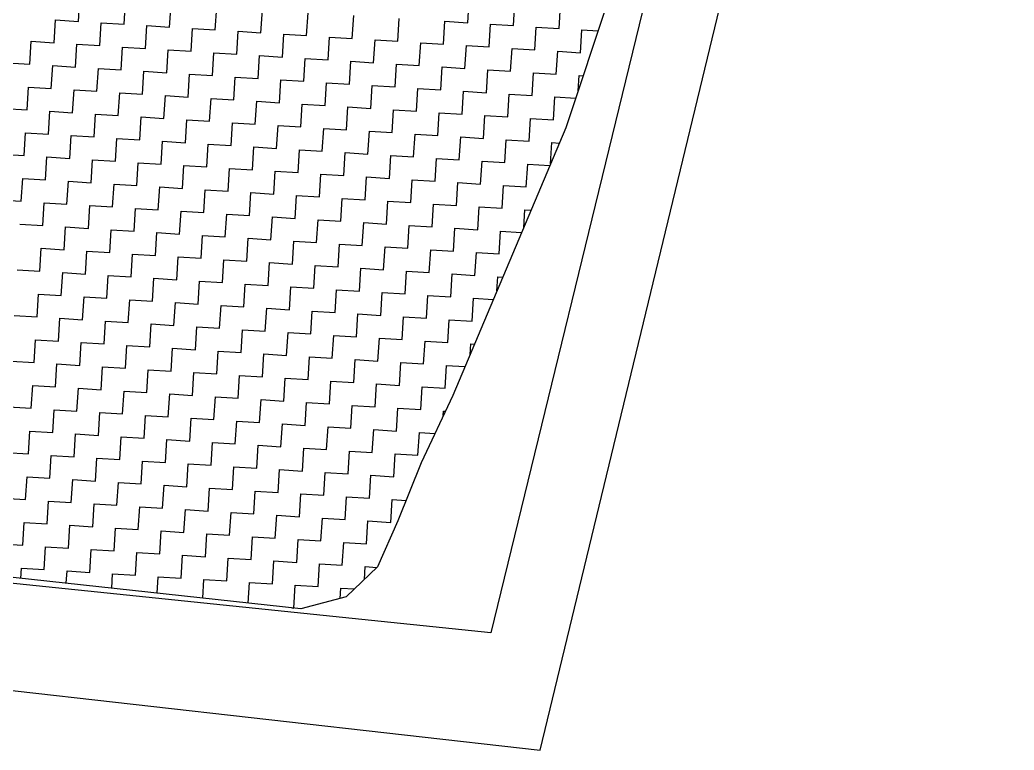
# Model space of a CAD drawing. Header units: metres. Extents: x 278801 to 279668, y 2074665 to 2075564.
# Drawn here: x 279599.3 to 279649.9, y 2075017.2 to 2075054.4 of the extents above; entities that cross this region are included whole.
import ezdxf

# ---------------------------------------------------------------- set-up
doc = ezdxf.new("R2010")
doc.units = ezdxf.units.M
for name, color, linetype in [('POLY_HATCH', 12, 'Continuous'), ('POLY_ROAD', 30, 'Continuous'), ('V_BOUND_LINE', 7, 'Continuous')]:
    doc.layers.add(name, color=color, linetype=linetype)

msp = doc.modelspace()

# ---------------------------------------------------------------- linework, layer by layer
at = {"layer": 'POLY_HATCH'}
for p, q in [((279633.372, 2075067.732), (279627.123, 2075048.884)), ((279627.123, 2075048.884), (279621.358, 2075035.261)), ((279621.358, 2075035.261), (279619.758, 2075031.833)), ((279619.758, 2075031.833), (279618.566, 2075028.884)), ((279613.623, 2075024.406), (279567.806, 2075029.406)), ((279618.566, 2075028.884), (279617.538, 2075026.555)), ((279617.538, 2075026.555), (279615.93, 2075025.018)), ((279615.93, 2075025.018), (279613.623, 2075024.406))]:
    msp.add_line(p, q, dxfattribs=at)
at = {"layer": 'POLY_HATCH', "linetype": 'Continuous'}
for p, q in [((279602.302, 2075054.296), (279602.374, 2075055.458)), ((279604.626, 2075054.151), (279604.698, 2075055.313)), ((279606.949, 2075054.006), (279607.022, 2075055.168)), ((279622.127, 2075054.225), (279622.2, 2075055.387)), ((279624.451, 2075054.08), (279624.524, 2075055.242)), ((279626.775, 2075053.935), (279626.848, 2075055.097)), ((279609.273, 2075053.861), (279609.346, 2075055.023)), ((279611.597, 2075053.716), (279611.67, 2075054.878)), ((279613.921, 2075053.571), (279613.994, 2075054.733)), ((279616.245, 2075053.426), (279616.318, 2075054.588)), ((279601.067, 2075053.206), (279601.14, 2075054.368)), ((279601.14, 2075054.368), (279602.302, 2075054.296)), ((279603.391, 2075053.061), (279603.464, 2075054.223)), ((279603.464, 2075054.223), (279604.626, 2075054.151)), ((279605.715, 2075052.916), (279605.787, 2075054.078)), ((279605.787, 2075054.078), (279606.949, 2075054.006)), ((279618.569, 2075053.281), (279618.642, 2075054.443)), ((279620.893, 2075053.136), (279620.965, 2075054.298)), ((279620.965, 2075054.298), (279622.127, 2075054.225)), ((279623.217, 2075052.991), (279623.289, 2075054.153)), ((279623.289, 2075054.153), (279624.451, 2075054.08)), ((279608.039, 2075052.771), (279608.111, 2075053.933)), ((279608.111, 2075053.933), (279609.273, 2075053.861)), ((279610.363, 2075052.626), (279610.435, 2075053.788)), ((279610.435, 2075053.788), (279611.597, 2075053.716)), ((279612.687, 2075052.481), (279612.759, 2075053.643)), ((279612.759, 2075053.643), (279613.921, 2075053.571)), ((279625.541, 2075052.846), (279625.613, 2075054.008)), ((279625.613, 2075054.008), (279626.775, 2075053.935)), ((279627.865, 2075052.701), (279627.937, 2075053.863)), ((279627.937, 2075053.863), (279628.757, 2075053.812)), ((279599.833, 2075052.117), (279599.905, 2075053.279)), ((279599.905, 2075053.279), (279601.067, 2075053.206)), ((279602.157, 2075051.972), (279602.229, 2075053.134)), ((279602.229, 2075053.134), (279603.391, 2075053.061)), ((279615.011, 2075052.336), (279615.083, 2075053.498)), ((279615.083, 2075053.498), (279616.245, 2075053.426)), ((279617.335, 2075052.191), (279617.407, 2075053.353)), ((279617.407, 2075053.353), (279618.569, 2075053.281)), ((279619.659, 2075052.046), (279619.731, 2075053.208)), ((279619.731, 2075053.208), (279620.893, 2075053.136)), ((279621.982, 2075051.901), (279622.055, 2075053.063)), ((279622.055, 2075053.063), (279623.217, 2075052.991)), ((279604.481, 2075051.827), (279604.553, 2075052.989)), ((279604.553, 2075052.989), (279605.715, 2075052.916)), ((279606.804, 2075051.682), (279606.877, 2075052.844)), ((279606.877, 2075052.844), (279608.039, 2075052.771)), ((279609.128, 2075051.537), (279609.201, 2075052.699)), ((279609.201, 2075052.699), (279610.363, 2075052.626)), ((279611.452, 2075051.392), (279611.525, 2075052.554)), ((279611.525, 2075052.554), (279612.687, 2075052.481)), ((279624.306, 2075051.757), (279624.379, 2075052.918)), ((279624.379, 2075052.918), (279625.541, 2075052.846)), ((279626.63, 2075051.612), (279626.703, 2075052.774)), ((279626.703, 2075052.774), (279627.865, 2075052.701)), ((279598.671, 2075052.189), (279599.833, 2075052.117)), ((279600.922, 2075050.882), (279600.995, 2075052.044)), ((279600.995, 2075052.044), (279602.157, 2075051.972)), ((279613.776, 2075051.247), (279613.849, 2075052.409)), ((279613.849, 2075052.409), (279615.011, 2075052.336)), ((279616.1, 2075051.102), (279616.173, 2075052.264)), ((279616.173, 2075052.264), (279617.335, 2075052.191)), ((279618.424, 2075050.957), (279618.497, 2075052.119)), ((279618.497, 2075052.119), (279619.659, 2075052.046)), ((279603.246, 2075050.737), (279603.319, 2075051.899)), ((279603.319, 2075051.899), (279604.481, 2075051.827)), ((279605.57, 2075050.592), (279605.643, 2075051.754)), ((279605.643, 2075051.754), (279606.804, 2075051.682)), ((279607.894, 2075050.447), (279607.966, 2075051.609)), ((279607.966, 2075051.609), (279609.128, 2075051.537)), ((279620.748, 2075050.812), (279620.821, 2075051.974)), ((279620.821, 2075051.974), (279621.982, 2075051.901)), ((279623.072, 2075050.667), (279623.144, 2075051.829)), ((279623.144, 2075051.829), (279624.306, 2075051.757)), ((279625.396, 2075050.522), (279625.468, 2075051.684)), ((279625.468, 2075051.684), (279626.63, 2075051.612)), ((279627.743, 2075050.754), (279627.792, 2075051.539)), ((279627.792, 2075051.539), (279627.999, 2075051.526)), ((279610.218, 2075050.302), (279610.29, 2075051.464)), ((279610.29, 2075051.464), (279611.452, 2075051.392)), ((279612.542, 2075050.157), (279612.614, 2075051.319)), ((279612.614, 2075051.319), (279613.776, 2075051.247)), ((279614.866, 2075050.012), (279614.938, 2075051.174)), ((279614.938, 2075051.174), (279616.1, 2075051.102)), ((279617.19, 2075049.868), (279617.262, 2075051.029)), ((279617.262, 2075051.029), (279618.424, 2075050.957)), ((279599.688, 2075049.793), (279599.76, 2075050.955)), ((279599.76, 2075050.955), (279600.922, 2075050.882)), ((279602.012, 2075049.648), (279602.084, 2075050.81)), ((279602.084, 2075050.81), (279603.246, 2075050.737)), ((279604.336, 2075049.503), (279604.408, 2075050.665)), ((279604.408, 2075050.665), (279605.57, 2075050.592)), ((279606.66, 2075049.358), (279606.732, 2075050.52)), ((279606.732, 2075050.52), (279607.894, 2075050.447)), ((279619.514, 2075049.723), (279619.586, 2075050.884)), ((279619.586, 2075050.884), (279620.748, 2075050.812)), ((279621.837, 2075049.578), (279621.91, 2075050.74)), ((279621.91, 2075050.74), (279623.072, 2075050.667)), ((279624.161, 2075049.433), (279624.234, 2075050.595)), ((279624.234, 2075050.595), (279625.396, 2075050.522)), ((279608.983, 2075049.213), (279609.056, 2075050.375)), ((279609.056, 2075050.375), (279610.218, 2075050.302)), ((279611.307, 2075049.068), (279611.38, 2075050.23)), ((279611.38, 2075050.23), (279612.542, 2075050.157)), ((279613.631, 2075048.923), (279613.704, 2075050.085)), ((279613.704, 2075050.085), (279614.866, 2075050.012)), ((279626.485, 2075049.288), (279626.558, 2075050.45)), ((279626.558, 2075050.45), (279627.621, 2075050.383)), ((279598.526, 2075049.865), (279599.688, 2075049.793)), ((279600.777, 2075048.558), (279600.85, 2075049.72)), ((279600.85, 2075049.72), (279602.012, 2075049.648)), ((279603.101, 2075048.413), (279603.174, 2075049.575)), ((279603.174, 2075049.575), (279604.336, 2075049.503)), ((279615.955, 2075048.778), (279616.028, 2075049.94)), ((279616.028, 2075049.94), (279617.19, 2075049.868)), ((279618.279, 2075048.633), (279618.352, 2075049.795)), ((279618.352, 2075049.795), (279619.514, 2075049.723)), ((279620.603, 2075048.488), (279620.676, 2075049.65)), ((279620.676, 2075049.65), (279621.837, 2075049.578)), ((279605.425, 2075048.268), (279605.498, 2075049.43)), ((279605.498, 2075049.43), (279606.66, 2075049.358)), ((279607.749, 2075048.123), (279607.821, 2075049.285)), ((279607.821, 2075049.285), (279608.983, 2075049.213)), ((279610.073, 2075047.978), (279610.145, 2075049.14)), ((279610.145, 2075049.14), (279611.307, 2075049.068)), ((279622.927, 2075048.343), (279622.999, 2075049.505)), ((279622.999, 2075049.505), (279624.161, 2075049.433)), ((279625.251, 2075048.198), (279625.323, 2075049.36)), ((279625.323, 2075049.36), (279626.485, 2075049.288)), ((279599.543, 2075047.469), (279599.615, 2075048.631)), ((279599.615, 2075048.631), (279600.777, 2075048.558)), ((279612.397, 2075047.834), (279612.469, 2075048.995)), ((279612.469, 2075048.995), (279613.631, 2075048.923)), ((279614.721, 2075047.689), (279614.793, 2075048.851)), ((279614.793, 2075048.851), (279615.955, 2075048.778)), ((279617.045, 2075047.544), (279617.117, 2075048.706)), ((279617.117, 2075048.706), (279618.279, 2075048.633)), ((279619.369, 2075047.399), (279619.441, 2075048.561)), ((279619.441, 2075048.561), (279620.603, 2075048.488)), ((279601.867, 2075047.324), (279601.939, 2075048.486)), ((279601.939, 2075048.486), (279603.101, 2075048.413)), ((279604.191, 2075047.179), (279604.263, 2075048.341)), ((279604.263, 2075048.341), (279605.425, 2075048.268)), ((279606.515, 2075047.034), (279606.587, 2075048.196)), ((279606.587, 2075048.196), (279607.749, 2075048.123)), ((279608.838, 2075046.889), (279608.911, 2075048.051)), ((279608.911, 2075048.051), (279610.073, 2075047.978)), ((279621.693, 2075047.254), (279621.765, 2075048.416)), ((279621.765, 2075048.416), (279622.927, 2075048.343)), ((279624.016, 2075047.109), (279624.089, 2075048.271)), ((279624.089, 2075048.271), (279625.251, 2075048.198)), ((279626.345, 2075047.046), (279626.413, 2075048.126)), ((279626.413, 2075048.126), (279626.793, 2075048.102)), ((279598.381, 2075047.541), (279599.543, 2075047.469)), ((279611.162, 2075046.744), (279611.235, 2075047.906)), ((279611.235, 2075047.906), (279612.397, 2075047.834)), ((279613.486, 2075046.599), (279613.559, 2075047.761)), ((279613.559, 2075047.761), (279614.721, 2075047.689)), ((279615.81, 2075046.454), (279615.883, 2075047.616)), ((279615.883, 2075047.616), (279617.045, 2075047.544)), ((279600.632, 2075046.234), (279600.705, 2075047.396)), ((279600.705, 2075047.396), (279601.867, 2075047.324)), ((279602.956, 2075046.089), (279603.029, 2075047.251)), ((279603.029, 2075047.251), (279604.191, 2075047.179)), ((279605.28, 2075045.945), (279605.353, 2075047.106)), ((279605.353, 2075047.106), (279606.515, 2075047.034)), ((279618.134, 2075046.309), (279618.207, 2075047.471)), ((279618.207, 2075047.471), (279619.369, 2075047.399)), ((279620.458, 2075046.164), (279620.531, 2075047.326)), ((279620.531, 2075047.326), (279621.693, 2075047.254)), ((279622.782, 2075046.019), (279622.854, 2075047.181)), ((279622.854, 2075047.181), (279624.016, 2075047.109)), ((279625.106, 2075045.874), (279625.178, 2075047.036)), ((279625.178, 2075047.036), (279626.312, 2075046.966)), ((279607.604, 2075045.8), (279607.677, 2075046.961)), ((279607.677, 2075046.961), (279608.838, 2075046.889)), ((279609.928, 2075045.655), (279610, 2075046.817)), ((279610, 2075046.817), (279611.162, 2075046.744)), ((279612.252, 2075045.51), (279612.324, 2075046.672)), ((279612.324, 2075046.672), (279613.486, 2075046.599)), ((279614.576, 2075045.365), (279614.648, 2075046.527)), ((279614.648, 2075046.527), (279615.81, 2075046.454)), ((279599.398, 2075045.145), (279599.47, 2075046.307)), ((279599.47, 2075046.307), (279600.632, 2075046.234)), ((279601.722, 2075045), (279601.794, 2075046.162)), ((279601.794, 2075046.162), (279602.956, 2075046.089)), ((279604.046, 2075044.855), (279604.118, 2075046.017)), ((279604.118, 2075046.017), (279605.28, 2075045.945)), ((279616.9, 2075045.22), (279616.972, 2075046.382)), ((279616.972, 2075046.382), (279618.134, 2075046.309)), ((279619.224, 2075045.075), (279619.296, 2075046.237)), ((279619.296, 2075046.237), (279620.458, 2075046.164)), ((279621.548, 2075044.93), (279621.62, 2075046.092)), ((279621.62, 2075046.092), (279622.782, 2075046.019)), ((279606.37, 2075044.71), (279606.442, 2075045.872)), ((279606.442, 2075045.872), (279607.604, 2075045.8)), ((279608.694, 2075044.565), (279608.766, 2075045.727)), ((279608.766, 2075045.727), (279609.928, 2075045.655)), ((279611.017, 2075044.42), (279611.09, 2075045.582)), ((279611.09, 2075045.582), (279612.252, 2075045.51)), ((279623.871, 2075044.785), (279623.944, 2075045.947)), ((279623.944, 2075045.947), (279625.106, 2075045.874)), ((279598.236, 2075045.217), (279599.398, 2075045.145)), ((279600.487, 2075043.911), (279600.56, 2075045.072)), ((279600.56, 2075045.072), (279601.722, 2075045)), ((279613.341, 2075044.275), (279613.414, 2075045.437)), ((279613.414, 2075045.437), (279614.576, 2075045.365)), ((279615.665, 2075044.13), (279615.738, 2075045.292)), ((279615.738, 2075045.292), (279616.9, 2075045.22)), ((279617.989, 2075043.985), (279618.062, 2075045.147)), ((279618.062, 2075045.147), (279619.224, 2075045.075)), ((279620.313, 2075043.84), (279620.386, 2075045.002)), ((279620.386, 2075045.002), (279621.548, 2075044.93)), ((279602.811, 2075043.766), (279602.884, 2075044.928)), ((279602.884, 2075044.928), (279604.046, 2075044.855)), ((279605.135, 2075043.621), (279605.208, 2075044.783)), ((279605.208, 2075044.783), (279606.37, 2075044.71)), ((279607.459, 2075043.476), (279607.532, 2075044.638)), ((279607.532, 2075044.638), (279608.694, 2075044.565)), ((279609.783, 2075043.331), (279609.855, 2075044.493)), ((279609.855, 2075044.493), (279611.017, 2075044.42)), ((279622.637, 2075043.695), (279622.71, 2075044.857)), ((279622.71, 2075044.857), (279623.871, 2075044.785)), ((279624.977, 2075043.813), (279625.033, 2075044.712)), ((279625.033, 2075044.712), (279625.35, 2075044.693)), ((279599.325, 2075043.983), (279600.487, 2075043.911)), ((279612.107, 2075043.186), (279612.179, 2075044.348)), ((279612.179, 2075044.348), (279613.341, 2075044.275)), ((279614.431, 2075043.041), (279614.503, 2075044.203)), ((279614.503, 2075044.203), (279615.665, 2075044.13)), ((279616.755, 2075042.896), (279616.827, 2075044.058)), ((279616.827, 2075044.058), (279617.989, 2075043.985)), ((279601.577, 2075042.676), (279601.649, 2075043.838)), ((279601.649, 2075043.838), (279602.811, 2075043.766)), ((279603.901, 2075042.531), (279603.973, 2075043.693)), ((279603.973, 2075043.693), (279605.135, 2075043.621)), ((279606.225, 2075042.386), (279606.297, 2075043.548)), ((279606.297, 2075043.548), (279607.459, 2075043.476)), ((279619.079, 2075042.751), (279619.151, 2075043.913)), ((279619.151, 2075043.913), (279620.313, 2075043.84)), ((279621.403, 2075042.606), (279621.475, 2075043.768)), ((279621.475, 2075043.768), (279622.637, 2075043.695)), ((279623.727, 2075042.461), (279623.799, 2075043.623)), ((279623.799, 2075043.623), (279624.869, 2075043.556)), ((279608.549, 2075042.241), (279608.621, 2075043.403)), ((279608.621, 2075043.403), (279609.783, 2075043.331)), ((279610.872, 2075042.096), (279610.945, 2075043.258)), ((279610.945, 2075043.258), (279612.107, 2075043.186)), ((279613.196, 2075041.951), (279613.269, 2075043.113)), ((279613.269, 2075043.113), (279614.431, 2075043.041)), ((279615.52, 2075041.806), (279615.593, 2075042.968)), ((279615.593, 2075042.968), (279616.755, 2075042.896)), ((279600.342, 2075041.587), (279600.415, 2075042.749)), ((279600.415, 2075042.749), (279601.577, 2075042.676)), ((279602.666, 2075041.442), (279602.739, 2075042.604)), ((279602.739, 2075042.604), (279603.901, 2075042.531)), ((279604.99, 2075041.297), (279605.063, 2075042.459)), ((279605.063, 2075042.459), (279606.225, 2075042.386)), ((279617.844, 2075041.661), (279617.917, 2075042.823)), ((279617.917, 2075042.823), (279619.079, 2075042.751)), ((279620.168, 2075041.516), (279620.241, 2075042.678)), ((279620.241, 2075042.678), (279621.403, 2075042.606)), ((279622.492, 2075041.371), (279622.565, 2075042.533)), ((279622.565, 2075042.533), (279623.727, 2075042.461)), ((279607.314, 2075041.152), (279607.387, 2075042.314)), ((279607.387, 2075042.314), (279608.549, 2075042.241)), ((279609.638, 2075041.007), (279609.71, 2075042.169)), ((279609.71, 2075042.169), (279610.872, 2075042.096)), ((279611.962, 2075040.862), (279612.034, 2075042.024)), ((279612.034, 2075042.024), (279613.196, 2075041.951)), ((279599.18, 2075041.659), (279600.342, 2075041.587)), ((279601.432, 2075040.352), (279601.504, 2075041.514)), ((279601.504, 2075041.514), (279602.666, 2075041.442)), ((279614.286, 2075040.717), (279614.358, 2075041.879)), ((279614.358, 2075041.879), (279615.52, 2075041.806)), ((279616.61, 2075040.572), (279616.682, 2075041.734)), ((279616.682, 2075041.734), (279617.844, 2075041.661)), ((279618.934, 2075040.427), (279619.006, 2075041.589)), ((279619.006, 2075041.589), (279620.168, 2075041.516)), ((279621.258, 2075040.282), (279621.33, 2075041.444)), ((279621.33, 2075041.444), (279622.492, 2075041.371)), ((279603.756, 2075040.207), (279603.828, 2075041.369)), ((279603.828, 2075041.369), (279604.99, 2075041.297)), ((279606.08, 2075040.062), (279606.152, 2075041.224)), ((279606.152, 2075041.224), (279607.314, 2075041.152)), ((279608.404, 2075039.917), (279608.476, 2075041.079)), ((279608.476, 2075041.079), (279609.638, 2075041.007)), ((279610.727, 2075039.772), (279610.8, 2075040.934)), ((279610.8, 2075040.934), (279611.962, 2075040.862)), ((279623.609, 2075040.58), (279623.654, 2075041.299)), ((279623.654, 2075041.299), (279623.907, 2075041.283)), ((279600.197, 2075039.263), (279600.27, 2075040.425)), ((279600.27, 2075040.425), (279601.432, 2075040.352)), ((279613.051, 2075039.627), (279613.124, 2075040.789)), ((279613.124, 2075040.789), (279614.286, 2075040.717)), ((279615.375, 2075039.482), (279615.448, 2075040.644)), ((279615.448, 2075040.644), (279616.61, 2075040.572)), ((279617.699, 2075039.337), (279617.772, 2075040.499)), ((279617.772, 2075040.499), (279618.934, 2075040.427)), ((279602.521, 2075039.118), (279602.594, 2075040.28)), ((279602.594, 2075040.28), (279603.756, 2075040.207)), ((279604.845, 2075038.973), (279604.918, 2075040.135)), ((279604.918, 2075040.135), (279606.08, 2075040.062)), ((279607.169, 2075038.828), (279607.242, 2075039.99)), ((279607.242, 2075039.99), (279608.404, 2075039.917)), ((279620.023, 2075039.192), (279620.096, 2075040.354)), ((279620.096, 2075040.354), (279621.258, 2075040.282)), ((279622.347, 2075039.047), (279622.42, 2075040.209)), ((279622.42, 2075040.209), (279623.426, 2075040.147)), ((279609.493, 2075038.683), (279609.566, 2075039.845)), ((279609.566, 2075039.845), (279610.727, 2075039.772)), ((279611.817, 2075038.538), (279611.889, 2075039.7)), ((279611.889, 2075039.7), (279613.051, 2075039.627)), ((279614.141, 2075038.393), (279614.213, 2075039.555)), ((279614.213, 2075039.555), (279615.375, 2075039.482)), ((279616.465, 2075038.248), (279616.537, 2075039.41)), ((279616.537, 2075039.41), (279617.699, 2075039.337)), ((279599.035, 2075039.335), (279600.197, 2075039.263)), ((279601.287, 2075038.028), (279601.359, 2075039.19)), ((279601.359, 2075039.19), (279602.521, 2075039.118)), ((279603.611, 2075037.883), (279603.683, 2075039.045)), ((279603.683, 2075039.045), (279604.845, 2075038.973)), ((279605.935, 2075037.738), (279606.007, 2075038.9)), ((279606.007, 2075038.9), (279607.169, 2075038.828)), ((279618.789, 2075038.103), (279618.861, 2075039.265)), ((279618.861, 2075039.265), (279620.023, 2075039.192)), ((279621.113, 2075037.958), (279621.185, 2075039.12)), ((279621.185, 2075039.12), (279622.347, 2075039.047)), ((279608.259, 2075037.593), (279608.331, 2075038.755)), ((279608.331, 2075038.755), (279609.493, 2075038.683)), ((279610.583, 2075037.448), (279610.655, 2075038.61)), ((279610.655, 2075038.61), (279611.817, 2075038.538)), ((279612.906, 2075037.303), (279612.979, 2075038.465)), ((279612.979, 2075038.465), (279614.141, 2075038.393)), ((279600.052, 2075036.939), (279600.125, 2075038.101)), ((279600.125, 2075038.101), (279601.287, 2075038.028)), ((279602.376, 2075036.794), (279602.449, 2075037.956)), ((279602.449, 2075037.956), (279603.611, 2075037.883)), ((279615.23, 2075037.158), (279615.303, 2075038.32)), ((279615.303, 2075038.32), (279616.465, 2075038.248)), ((279617.554, 2075037.013), (279617.627, 2075038.175)), ((279617.627, 2075038.175), (279618.789, 2075038.103)), ((279619.878, 2075036.868), (279619.951, 2075038.03)), ((279619.951, 2075038.03), (279621.113, 2075037.958)), ((279622.241, 2075037.347), (279622.275, 2075037.885)), ((279622.275, 2075037.885), (279622.464, 2075037.874)), ((279604.7, 2075036.649), (279604.773, 2075037.811)), ((279604.773, 2075037.811), (279605.935, 2075037.738)), ((279607.024, 2075036.504), (279607.097, 2075037.666)), ((279607.097, 2075037.666), (279608.259, 2075037.593)), ((279609.348, 2075036.359), (279609.421, 2075037.521)), ((279609.421, 2075037.521), (279610.583, 2075037.448)), ((279611.672, 2075036.214), (279611.744, 2075037.376)), ((279611.744, 2075037.376), (279612.906, 2075037.303)), ((279598.89, 2075037.011), (279600.052, 2075036.939)), ((279601.142, 2075035.704), (279601.214, 2075036.866)), ((279601.214, 2075036.866), (279602.376, 2075036.794)), ((279613.996, 2075036.069), (279614.068, 2075037.231)), ((279614.068, 2075037.231), (279615.23, 2075037.158)), ((279616.32, 2075035.924), (279616.392, 2075037.086)), ((279616.392, 2075037.086), (279617.554, 2075037.013)), ((279618.644, 2075035.779), (279618.716, 2075036.941)), ((279618.716, 2075036.941), (279619.878, 2075036.868)), ((279603.466, 2075035.559), (279603.538, 2075036.721)), ((279603.538, 2075036.721), (279604.7, 2075036.649)), ((279605.79, 2075035.414), (279605.862, 2075036.576)), ((279605.862, 2075036.576), (279607.024, 2075036.504)), ((279608.114, 2075035.269), (279608.186, 2075036.431)), ((279608.186, 2075036.431), (279609.348, 2075036.359)), ((279620.968, 2075035.634), (279621.04, 2075036.796)), ((279621.04, 2075036.796), (279621.983, 2075036.737)), ((279610.438, 2075035.124), (279610.51, 2075036.286)), ((279610.51, 2075036.286), (279611.672, 2075036.214)), ((279612.761, 2075034.979), (279612.834, 2075036.141)), ((279612.834, 2075036.141), (279613.996, 2075036.069)), ((279615.085, 2075034.835), (279615.158, 2075035.996)), ((279615.158, 2075035.996), (279616.32, 2075035.924)), ((279617.409, 2075034.69), (279617.482, 2075035.851)), ((279617.482, 2075035.851), (279618.644, 2075035.779)), ((279599.907, 2075034.615), (279599.98, 2075035.777)), ((279599.98, 2075035.777), (279601.142, 2075035.704)), ((279602.231, 2075034.47), (279602.304, 2075035.632)), ((279602.304, 2075035.632), (279603.466, 2075035.559)), ((279604.555, 2075034.325), (279604.628, 2075035.487)), ((279604.628, 2075035.487), (279605.79, 2075035.414)), ((279606.879, 2075034.18), (279606.952, 2075035.342)), ((279606.952, 2075035.342), (279608.114, 2075035.269)), ((279619.733, 2075034.545), (279619.806, 2075035.707)), ((279619.806, 2075035.707), (279620.968, 2075035.634)), ((279609.203, 2075034.035), (279609.276, 2075035.197)), ((279609.276, 2075035.197), (279610.438, 2075035.124)), ((279611.527, 2075033.89), (279611.6, 2075035.052)), ((279611.6, 2075035.052), (279612.761, 2075034.979)), ((279613.851, 2075033.745), (279613.923, 2075034.907)), ((279613.923, 2075034.907), (279615.085, 2075034.835)), ((279598.745, 2075034.687), (279599.907, 2075034.615)), ((279600.997, 2075033.38), (279601.069, 2075034.542)), ((279601.069, 2075034.542), (279602.231, 2075034.47)), ((279603.321, 2075033.235), (279603.393, 2075034.397)), ((279603.393, 2075034.397), (279604.555, 2075034.325)), ((279616.175, 2075033.6), (279616.247, 2075034.762)), ((279616.247, 2075034.762), (279617.409, 2075034.69)), ((279618.499, 2075033.455), (279618.571, 2075034.617)), ((279618.571, 2075034.617), (279619.733, 2075034.545)), ((279620.881, 2075034.238), (279620.895, 2075034.472)), ((279620.895, 2075034.472), (279620.987, 2075034.466)), ((279605.645, 2075033.09), (279605.717, 2075034.252)), ((279605.717, 2075034.252), (279606.879, 2075034.18)), ((279607.969, 2075032.945), (279608.041, 2075034.107)), ((279608.041, 2075034.107), (279609.203, 2075034.035)), ((279610.293, 2075032.801), (279610.365, 2075033.962)), ((279610.365, 2075033.962), (279611.527, 2075033.89)), ((279612.617, 2075032.656), (279612.689, 2075033.818)), ((279612.689, 2075033.818), (279613.851, 2075033.745)), ((279599.762, 2075032.291), (279599.835, 2075033.453)), ((279599.835, 2075033.453), (279600.997, 2075033.38)), ((279614.94, 2075032.511), (279615.013, 2075033.673)), ((279615.013, 2075033.673), (279616.175, 2075033.6)), ((279617.264, 2075032.366), (279617.337, 2075033.528)), ((279617.337, 2075033.528), (279618.499, 2075033.455)), ((279619.588, 2075032.221), (279619.661, 2075033.383)), ((279619.661, 2075033.383), (279620.458, 2075033.333)), ((279602.086, 2075032.146), (279602.159, 2075033.308)), ((279602.159, 2075033.308), (279603.321, 2075033.235)), ((279604.41, 2075032.001), (279604.483, 2075033.163)), ((279604.483, 2075033.163), (279605.645, 2075033.09)), ((279606.734, 2075031.856), (279606.807, 2075033.018)), ((279606.807, 2075033.018), (279607.969, 2075032.945)), ((279609.058, 2075031.711), (279609.131, 2075032.873)), ((279609.131, 2075032.873), (279610.293, 2075032.801)), ((279598.6, 2075032.363), (279599.762, 2075032.291)), ((279611.382, 2075031.566), (279611.455, 2075032.728)), ((279611.455, 2075032.728), (279612.617, 2075032.656)), ((279613.706, 2075031.421), (279613.778, 2075032.583)), ((279613.778, 2075032.583), (279614.94, 2075032.511)), ((279616.03, 2075031.276), (279616.102, 2075032.438)), ((279616.102, 2075032.438), (279617.264, 2075032.366)), ((279600.852, 2075031.056), (279600.924, 2075032.218)), ((279600.924, 2075032.218), (279602.086, 2075032.146)), ((279603.176, 2075030.912), (279603.248, 2075032.073)), ((279603.248, 2075032.073), (279604.41, 2075032.001)), ((279605.5, 2075030.767), (279605.572, 2075031.928)), ((279605.572, 2075031.928), (279606.734, 2075031.856)), ((279618.354, 2075031.131), (279618.426, 2075032.293)), ((279618.426, 2075032.293), (279619.588, 2075032.221)), ((279607.824, 2075030.622), (279607.896, 2075031.784)), ((279607.896, 2075031.784), (279609.058, 2075031.711)), ((279610.148, 2075030.477), (279610.22, 2075031.639)), ((279610.22, 2075031.639), (279611.382, 2075031.566)), ((279612.472, 2075030.332), (279612.544, 2075031.494)), ((279612.544, 2075031.494), (279613.706, 2075031.421)), ((279614.795, 2075030.187), (279614.868, 2075031.349)), ((279614.868, 2075031.349), (279616.03, 2075031.276)), ((279599.617, 2075029.967), (279599.69, 2075031.129)), ((279599.69, 2075031.129), (279600.852, 2075031.056)), ((279601.941, 2075029.822), (279602.014, 2075030.984)), ((279602.014, 2075030.984), (279603.176, 2075030.912)), ((279604.265, 2075029.677), (279604.338, 2075030.839)), ((279604.338, 2075030.839), (279605.5, 2075030.767)), ((279617.119, 2075030.042), (279617.192, 2075031.204)), ((279617.192, 2075031.204), (279618.354, 2075031.131)), ((279606.589, 2075029.532), (279606.662, 2075030.694)), ((279606.662, 2075030.694), (279607.824, 2075030.622)), ((279608.913, 2075029.387), (279608.986, 2075030.549)), ((279608.986, 2075030.549), (279610.148, 2075030.477)), ((279611.237, 2075029.242), (279611.31, 2075030.404)), ((279611.31, 2075030.404), (279612.472, 2075030.332)), ((279598.456, 2075030.039), (279599.617, 2075029.967)), ((279600.707, 2075028.733), (279600.779, 2075029.895)), ((279600.779, 2075029.895), (279601.941, 2075029.822)), ((279613.561, 2075029.097), (279613.633, 2075030.259)), ((279613.633, 2075030.259), (279614.795, 2075030.187)), ((279615.885, 2075028.952), (279615.957, 2075030.114)), ((279615.957, 2075030.114), (279617.119, 2075030.042)), ((279618.209, 2075028.807), (279618.281, 2075029.969)), ((279618.281, 2075029.969), (279618.987, 2075029.925)), ((279603.031, 2075028.588), (279603.103, 2075029.75)), ((279603.103, 2075029.75), (279604.265, 2075029.677)), ((279605.355, 2075028.443), (279605.427, 2075029.605)), ((279605.427, 2075029.605), (279606.589, 2075029.532)), ((279607.679, 2075028.298), (279607.751, 2075029.46)), ((279607.751, 2075029.46), (279608.913, 2075029.387)), ((279610.003, 2075028.153), (279610.075, 2075029.315)), ((279610.075, 2075029.315), (279611.237, 2075029.242)), ((279599.473, 2075027.643), (279599.545, 2075028.805)), ((279599.545, 2075028.805), (279600.707, 2075028.733)), ((279612.327, 2075028.008), (279612.399, 2075029.17)), ((279612.399, 2075029.17), (279613.561, 2075029.097)), ((279614.65, 2075027.863), (279614.723, 2075029.025)), ((279614.723, 2075029.025), (279615.885, 2075028.952)), ((279616.974, 2075027.718), (279617.047, 2075028.88)), ((279617.047, 2075028.88), (279618.209, 2075028.807)), ((279601.796, 2075027.498), (279601.869, 2075028.66)), ((279601.869, 2075028.66), (279603.031, 2075028.588)), ((279604.12, 2075027.353), (279604.193, 2075028.515)), ((279604.193, 2075028.515), (279605.355, 2075028.443)), ((279606.444, 2075027.208), (279606.517, 2075028.37)), ((279606.517, 2075028.37), (279607.679, 2075028.298)), ((279608.768, 2075027.063), (279608.841, 2075028.225)), ((279608.841, 2075028.225), (279610.003, 2075028.153)), ((279611.092, 2075026.918), (279611.165, 2075028.08)), ((279611.165, 2075028.08), (279612.327, 2075028.008)), ((279613.416, 2075026.773), (279613.489, 2075027.935)), ((279613.489, 2075027.935), (279614.65, 2075027.863)), ((279615.74, 2075026.628), (279615.812, 2075027.79)), ((279615.812, 2075027.79), (279616.974, 2075027.718)), ((279598.311, 2075027.716), (279599.473, 2075027.643)), ((279600.562, 2075026.409), (279600.634, 2075027.571)), ((279600.634, 2075027.571), (279601.796, 2075027.498)), ((279602.886, 2075026.264), (279602.958, 2075027.426)), ((279602.958, 2075027.426), (279604.12, 2075027.353)), ((279605.21, 2075026.119), (279605.282, 2075027.281)), ((279605.282, 2075027.281), (279606.444, 2075027.208)), ((279607.534, 2075025.974), (279607.606, 2075027.136)), ((279607.606, 2075027.136), (279608.768, 2075027.063)), ((279609.858, 2075025.829), (279609.93, 2075026.991)), ((279609.93, 2075026.991), (279611.092, 2075026.918)), ((279612.182, 2075025.684), (279612.254, 2075026.846)), ((279612.254, 2075026.846), (279613.416, 2075026.773)), ((279599.368, 2075025.962), (279599.4, 2075026.481)), ((279599.4, 2075026.481), (279600.562, 2075026.409)), ((279601.685, 2075025.709), (279601.724, 2075026.336)), ((279601.724, 2075026.336), (279602.886, 2075026.264)), ((279614.506, 2075025.539), (279614.578, 2075026.701)), ((279614.578, 2075026.701), (279615.74, 2075026.628)), ((279616.862, 2075025.908), (279616.902, 2075026.556)), ((279616.902, 2075026.556), (279617.5, 2075026.519)), ((279604.002, 2075025.456), (279604.048, 2075026.191)), ((279604.048, 2075026.191), (279605.21, 2075026.119)), ((279606.319, 2075025.203), (279606.372, 2075026.046)), ((279606.372, 2075026.046), (279607.534, 2075025.974)), ((279608.636, 2075024.95), (279608.696, 2075025.901)), ((279608.696, 2075025.901), (279609.858, 2075025.829)), ((279610.954, 2075024.697), (279611.02, 2075025.756)), ((279611.02, 2075025.756), (279612.182, 2075025.684)), ((279613.271, 2075024.449), (279613.344, 2075025.611)), ((279613.344, 2075025.611), (279614.506, 2075025.539)), ((279615.635, 2075024.94), (279615.667, 2075025.466)), ((279615.667, 2075025.466), (279616.354, 2075025.423)), ((279613.165, 2075024.456), (279613.271, 2075024.449))]:
    msp.add_line(p, q, dxfattribs=at)
at = {"layer": 'POLY_ROAD'}
for p, q in [((279637.073, 2075079.681), (279623.303, 2075023.193)), ((279623.303, 2075023.193), (279548.044, 2075030.959))]:
    msp.add_line(p, q, dxfattribs=at)
at = {"layer": 'V_BOUND_LINE', "ltscale": 10}
for p, q in [((279625.815, 2075017.224), (279649.939, 2075117.044)), ((279536.815, 2075027.252), (279625.815, 2075017.224))]:
    msp.add_line(p, q, dxfattribs=at)

doc.saveas('drawing.dxf')
